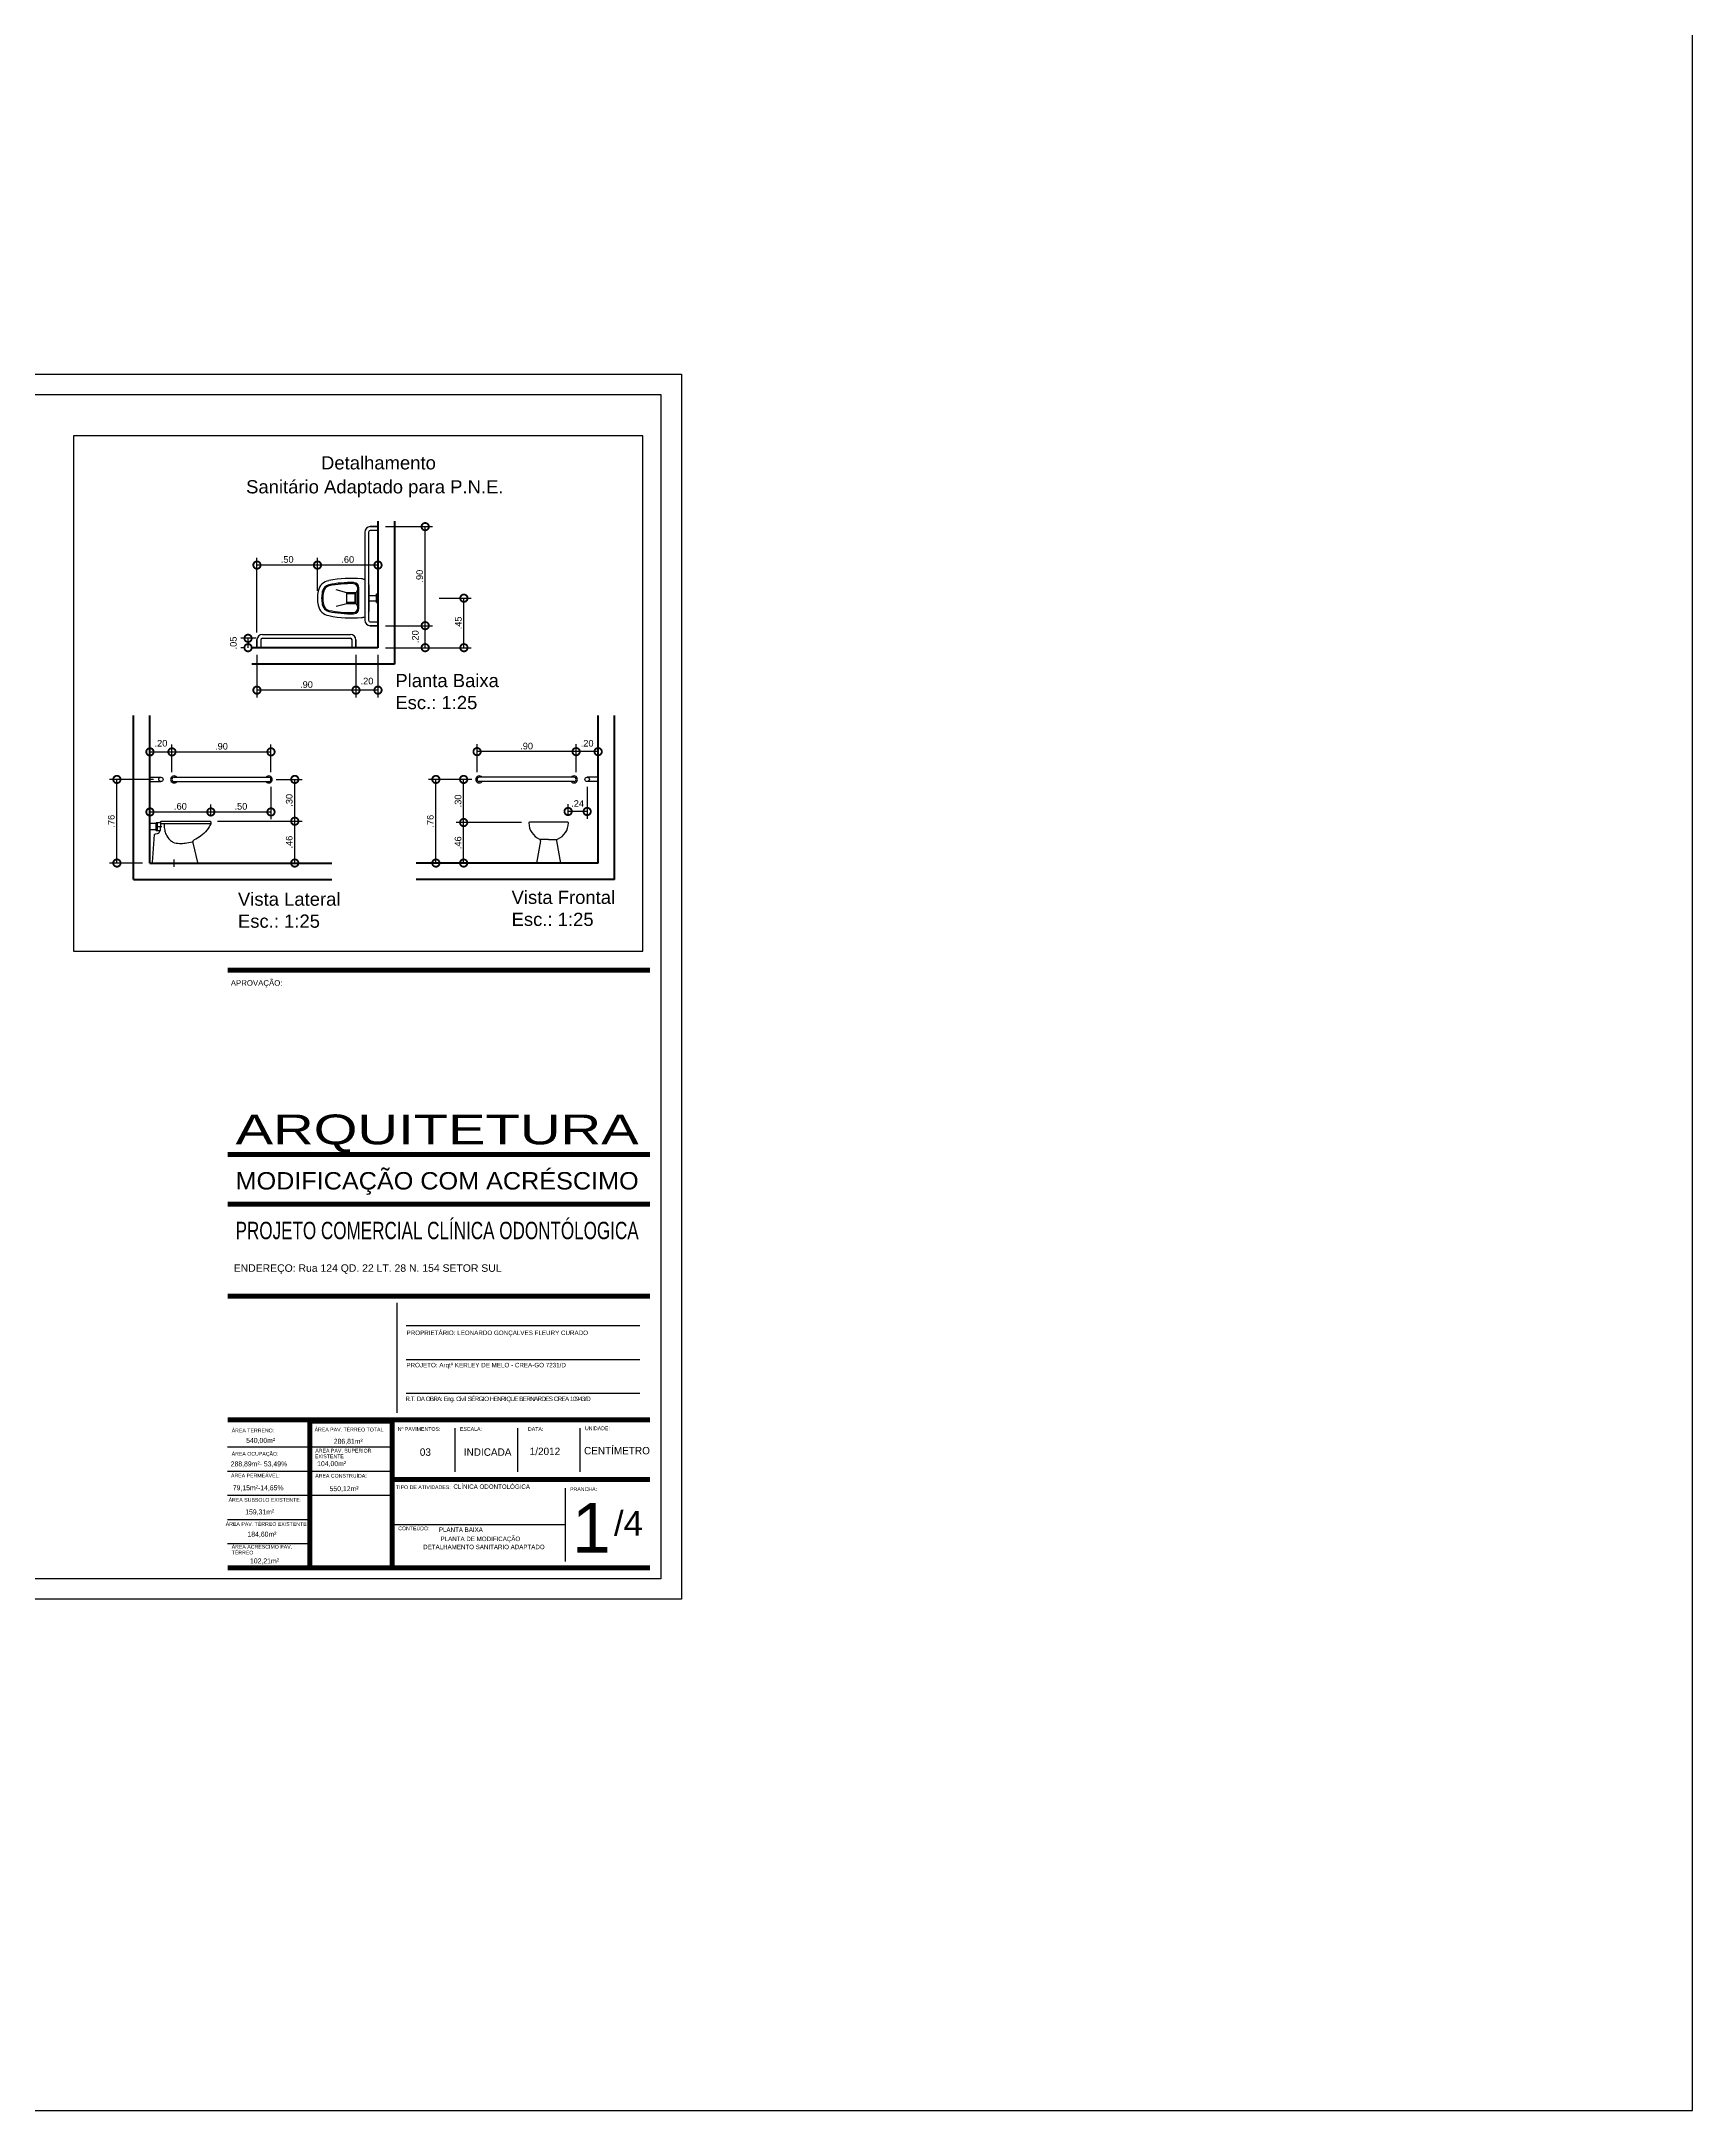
# Model space of a CAD drawing. Extents: x -165 to 197, y 154 to 653.
# Drawn here: x 136.8 to 196.8, y 371.2 to 446.5 of the extents above; entities that cross this region are included whole.
import ezdxf
from ezdxf.enums import TextEntityAlignment as Align

# ---------------------------------------------------------------- set-up
doc = ezdxf.new("R2010")
doc.units = 0
doc.header["$MEASUREMENT"] = 0
doc.linetypes.add('DASHDOT', pattern=[1, 0.5, -0.25, 0, -0.25])
doc.layers.get('0').update_dxf_attribs({"linetype": 'CONTINUOUS'})
for name, color, linetype in [('COTA', 1, 'CONTINUOUS'), ('JANELAS', 2, 'CONTINUOUS'), ('MARGEM', 4, 'CONTINUOUS'), ('SANHIDRO', 3, 'DASHDOT'), ('TEXTO', 190, 'CONTINUOUS'), ('TEXTURA', 8, 'CONTINUOUS')]:
    doc.layers.add(name, color=color, linetype=linetype)
doc.layers.add('LAY-OUT', color=251, linetype='CONTINUOUS', lineweight=25)
doc.layers.add('PAREDES', color=7, linetype='CONTINUOUS', lineweight=40)
doc.styles.add('ARIAL', font='ARIAL.TTF', dxfattribs={"height": 0.18})
doc.styles.add('AVANGARD', font='', dxfattribs={"height": 0.5})
doc.styles.add('ROMANS', font='ARIAL.TTF', dxfattribs={"height": 0.4})
doc.styles.add('STYLE2', font='swissko.ttf')
doc.styles.get('AVANGARD').set_extended_font_data('AvantGarde Bk BT')

# ---------------------------------------------------------------- blocks, each defined once
blk = doc.blocks.new('_DOTSMALL')
at = {"color": 0, "linetype": 'ByBlock', "const_width": 0.5}
blk.add_lwpolyline([(-0.0625, 0, 1), (0.0625, 0, 1)], format="xyb", close=True, dxfattribs=at)
blk = doc.blocks.new('P-7-l')
blk.add_lwpolyline([(0.429, 0.184), (0.472, 0.006, -0.483964), (0.467, 0), (0.068, 0, -0.434765), (0.064, 0.004), (0.082, 0.258, -0.329288), (0.09, 0.266), (0.109, 0.269, 0.282717), (0.131, 0.29, 0.425868), (0.127, 0.294), (0.113, 0.294, 0.120658), (0.11, 0.293, -0.182519), (0.1, 0.293, -0.358208), (0.097, 0.297), (0.097, 0.364, -0.375875), (0.1, 0.368, -0.143803), (0.11, 0.368, 0.135514), (0.112, 0.367), (0.128, 0.367, 0.345615), (0.138, 0.377, -0.321215), (0.141, 0.38), (0.589, 0.38, -0.398095), (0.591, 0.378), (0.594, 0.363, -0.160099), (0.593, 0.357, -0.047619), (0.559, 0.3, -0.064768), (0.5, 0.243, -0.049062), (0.443, 0.21, 0.326827)], format="xyb", close=True)
for points in [[(0.138, 0.377), (0.137, 0.364, 0.43409), (0.141, 0.36), (0.594, 0.36)], [(0.17, 0.349, 0.05697), (0.175, 0.3, 0.04588), (0.187, 0.26, 0.104488), (0.222, 0.21, 0.06838), (0.25, 0.19, 0.112798), (0.31, 0.179, 0.029106), (0.36, 0.18, 0.037244), (0.425, 0.193)]]:
    blk.add_lwpolyline(points, format="xyb")
for points in [[(0.11, 0.295), (0.11, 0.367)], [(0.137, 0.364), (0.132, 0.296)]]:
    blk.add_lwpolyline(points)
blk.add_arc((0.103, 0.298), 0.0294, 344.5981, 356.4773)
at = {"layer": 'SANHIDRO'}
for p, q in [((0.09, 0.331), (0.148, 0.331)), ((0.26, -0.035), (0.26, 0.032))]:
    blk.add_line(p, q, dxfattribs=at)
blk = doc.blocks.new('1502-f')
for p, q in [((-0.074, 0.202), (-0.11, 0)), ((0, 0.213), (-0.076, 0.213)), ((0, 0.213), (0.076, 0.213)), ((0, 0), (-0.11, 0)), ((0, 0), (0.11, 0))]:
    blk.add_line(p, q)
blk.add_lwpolyline([(0.11, 0), (0.074, 0.202, -0.313636), (0.082, 0.218, 0.302016), (0.18, 0.364, 0.45602), (0.175, 0.37), (0, 0.37), (-0.175, 0.37)], format="xyb")
for centre, radius, start, end in [((-0.175, 0.365), 0.005, 90, 188.0558), ((-0.021, 0.365), 0.159, 180.2517, 247.4724), ((-0.089, 0.205), 0.015, 350.015, 59.6683)]:
    blk.add_arc(centre, radius, start, end)

msp = doc.modelspace()

# ---------------------------------------------------------------- linework, layer by layer
msp.add_line((160.057, 431.838), (160.057, 389.838))
at = {"color": 30}
for p, q in [((149.29, 428.838), (151.006, 428.838)), ((150.739, 425.238), (150.739, 428.838)), ((144.623, 424.985), (144.623, 427.708)), ((146.823, 427.441), (144.623, 427.441)), ((146.823, 426.505), (146.823, 427.708)), ((146.823, 426.505), (146.823, 427.708)), ((149.023, 427.441), (146.823, 427.441)), ((149.023, 427.248), (149.023, 427.175)), ((151.251, 426.238), (152.413, 426.238)), ((152.147, 424.438), (152.147, 426.238)), ((149.29, 425.238), (151.006, 425.238)), ((149.29, 425.238), (151.006, 425.238)), ((150.739, 424.438), (150.739, 425.238)), ((144.599, 424.778), (144.033, 424.778)), ((144.172, 424.438), (144.033, 424.438)), ((144.3, 424.438), (144.3, 424.778)), ((149.29, 424.438), (151.006, 424.438)), ((149.29, 424.438), (152.413, 424.438)), ((144.623, 424.172), (144.623, 422.627)), ((148.223, 424.172), (148.223, 422.627)), ((148.223, 424.172), (148.223, 422.627)), ((149.023, 424.172), (149.023, 422.627)), ((149.023, 422.894), (144.623, 422.894)), ((140.733, 420.614), (140.733, 420.916)), ((140.733, 420.65), (141.533, 420.65)), ((141.533, 419.915), (141.533, 420.916)), ((141.533, 419.915), (141.533, 420.916)), ((141.533, 420.65), (145.133, 420.65)), ((145.133, 419.915), (145.133, 420.916)), ((152.626, 419.915), (152.626, 420.925)), ((156.226, 420.658), (152.626, 420.658)), ((156.226, 419.915), (156.226, 420.925)), ((156.226, 419.915), (156.226, 420.925)), ((157.026, 420.658), (156.226, 420.658)), ((157.026, 420.74), (157.026, 420.925)), ((140.866, 419.648), (139.265, 419.648)), ((139.532, 416.608), (139.532, 419.648)), ((145.133, 419.381), (145.133, 418.198)), ((145.32, 419.648), (146.266, 419.648)), ((145.999, 418.128), (145.999, 419.648)), ((152.44, 419.648), (150.862, 419.648)), ((151.128, 416.608), (151.128, 419.648)), ((152.44, 419.648), (151.87, 419.648)), ((152.137, 418.081), (152.137, 419.648)), ((156.626, 419.381), (156.626, 418.216)), ((140.733, 418.465), (142.947, 418.465)), ((140.733, 418.407), (140.733, 418.198)), ((142.947, 418.315), (142.947, 418.732)), ((142.947, 418.315), (142.947, 418.732)), ((142.947, 418.465), (145.133, 418.465)), ((155.934, 418.353), (155.934, 418.749)), ((156.626, 418.483), (155.934, 418.483)), ((143.194, 418.128), (146.266, 418.128)), ((145.999, 416.608), (145.999, 418.128)), ((146.03, 418.128), (146.266, 418.128)), ((154.245, 418.081), (151.87, 418.081)), ((154.245, 418.081), (151.87, 418.081)), ((152.137, 416.608), (152.137, 418.081)), ((140.466, 416.608), (139.265, 416.608)), ((146.03, 416.608), (146.266, 416.608)), ((151.284, 416.608), (151.395, 416.608)), ((151.971, 416.608), (152.403, 416.608))]:
    msp.add_line(p, q, dxfattribs=at)
msp.add_lwpolyline([(90.814, 434.388), (160.057, 434.388), (160.057, 389.838), (90.814, 389.838)], close=True)
at = {"layer": 'COTA'}
msp.add_lwpolyline([(196.812, 530.083), (-10.774, 530.083), (-10.774, 371.249), (196.812, 371.249)], close=True, dxfattribs=at)
at = {"layer": 'JANELAS', "ltscale": 0.8}
for p, q in [((148.743, 428.838), (149.023, 428.838)), ((149.023, 428.838), (148.743, 428.838)), ((148.543, 428.638), (148.543, 425.438)), ((148.683, 428.638), (148.683, 425.438)), ((149.023, 428.698), (148.743, 428.698)), ((148.743, 425.378), (149.023, 425.378)), ((149.023, 425.238), (148.743, 425.238)), ((148.743, 425.238), (149.023, 425.238)), ((144.623, 424.718), (144.623, 424.438)), ((144.623, 424.438), (144.623, 424.718)), ((144.763, 424.718), (144.763, 424.438)), ((144.823, 424.918), (148.023, 424.918)), ((144.823, 424.778), (148.023, 424.778)), ((148.083, 424.438), (148.083, 424.718)), ((148.223, 424.718), (148.223, 424.438)), ((148.223, 424.438), (148.223, 424.718))]:
    msp.add_line(p, q, dxfattribs=at)
for centre in [(141.133, 419.648), (156.626, 419.648)]:
    msp.add_circle(centre, 0.08, dxfattribs=at)
for centre, radius, start, end in [((148.743, 428.638), 0.2, 90, 180), ((148.743, 428.638), 0.06, 90, 180), ((148.743, 425.438), 0.2, 180, 270), ((148.743, 425.438), 0.06, 180, 270), ((144.823, 424.718), 0.2, 90, 180), ((144.823, 424.718), 0.06, 90, 180), ((148.023, 424.718), 0.2, 0, 90), ((148.023, 424.718), 0.06, 0, 90)]:
    msp.add_arc(centre, radius, start, end, dxfattribs=at)
at = {"layer": 'LAY-OUT', "ltscale": 0.8}
for p, q in [((148.291, 425.871), (148.291, 426.605)), ((148.331, 426.238), (148.331, 426.605)), ((148.703, 426.238), (148.703, 426.658)), ((147.891, 426.438), (147.507, 426.536)), ((147.891, 426.038), (147.507, 425.94)), ((148.231, 426.438), (147.891, 426.438)), ((147.891, 426.038), (147.891, 426.438)), ((148.191, 426.398), (147.891, 426.398)), ((148.191, 426.078), (147.891, 426.078)), ((148.231, 426.038), (147.891, 426.038)), ((148.191, 426.078), (148.191, 426.398)), ((148.231, 426.438), (148.285, 426.552)), ((148.231, 426.038), (148.231, 426.438)), ((148.231, 426.038), (148.285, 425.925)), ((148.331, 425.871), (148.331, 426.238)), ((148.703, 426.338), (148.963, 426.338)), ((148.703, 425.818), (148.703, 426.238)), ((148.703, 426.138), (148.963, 426.138)), ((148.963, 426.398), (149.023, 426.398)), ((148.963, 426.078), (148.963, 426.398)), ((148.963, 426.078), (149.023, 426.078)), ((149.023, 426.078), (149.023, 426.398)), ((140.733, 419.728), (141.133, 419.728)), ((140.733, 419.568), (141.133, 419.568)), ((141.613, 419.728), (145.053, 419.728)), ((141.613, 419.568), (145.053, 419.568)), ((156.146, 419.728), (152.706, 419.728)), ((156.146, 419.568), (152.706, 419.568)), ((157.026, 419.728), (156.626, 419.728)), ((157.026, 419.568), (156.626, 419.568)), ((140.959, 418.046), (140.733, 418.046)), ((140.959, 417.816), (140.733, 417.816))]:
    msp.add_line(p, q, dxfattribs=at)
for centre, radius, start, end in [((147.303, 426.418), 0.46, 97.71284, 170.29459), ((147.32, 426.409), 0.327, 105.84113, 169.22127), ((147.32, 426.409), 0.287, 106.13469, 169.30544), ((148.052, 422.691), 4.115, 88.81777, 101.50367), ((148.032, 423.219), 3.74, 84.00462, 102.21095), ((148.052, 422.691), 4.075, 88.82029, 101.48173), ((148.131, 426.605), 0.16, 0, 88.27395), ((148.131, 426.605), 0.2, 360, 88.3315), ((148.423, 426.658), 0.28, 64.62307, 90), ((148.423, 426.658), 0.28, 0, 21.78679), ((148.079, 426.239), 1.256, 168.1908, 180.02296), ((148.079, 426.238), 1.256, 179.97704, 191.8092), ((147.303, 426.058), 0.46, 189.70541, 262.28716), ((148.089, 426.238), 1.114, 167.98552, 179.99565), ((148.089, 426.238), 1.114, 180.00435, 192.01448), ((147.32, 426.068), 0.327, 190.77873, 254.15887), ((148.089, 426.238), 1.074, 167.96197, 179.99565), ((148.089, 426.238), 1.074, 180.00435, 192.03803), ((147.32, 426.068), 0.287, 190.69456, 253.86531), ((148.131, 425.871), 0.16, 271.72605, 360), ((148.131, 425.871), 0.2, 271.6685, 0), ((148.423, 425.818), 0.28, 338.21321, 360), ((148.052, 429.786), 4.115, 258.49633, 271.18223), ((148.052, 429.786), 4.075, 258.51827, 271.17971), ((148.032, 429.258), 3.74, 257.78905, 275.99538), ((148.423, 425.818), 0.28, 270, 295.37693), ((141.613, 419.648), 0.127, 39.04226, 320.95774), ((141.613, 419.648), 0.08, 90, 270), ((145.053, 419.648), 0.127, 219.04226, 140.95774), ((145.053, 419.648), 0.08, 270, 90), ((152.706, 419.648), 0.127, 39.04226, 320.95774), ((152.706, 419.648), 0.08, 90, 270), ((156.146, 419.648), 0.127, 219.04226, 140.95774), ((156.146, 419.648), 0.08, 270, 90)]:
    msp.add_arc(centre, radius, start, end, dxfattribs=at)
at = {"layer": 'MARGEM'}
msp.add_lwpolyline([(92.689, 433.638), (159.307, 433.638), (159.307, 390.588), (92.689, 390.588)], close=True, dxfattribs=at)
at = {"layer": 'PAREDES', "ltscale": 0.8}
for p, q in [((149.023, 429.039), (149.023, 424.438)), ((149.623, 429.039), (149.623, 423.838)), ((149.023, 424.438), (144.438, 424.438)), ((149.623, 423.838), (144.438, 423.838)), ((140.133, 416.008), (140.133, 421.975)), ((140.733, 416.608), (140.733, 421.975)), ((157.026, 416.608), (157.026, 421.975)), ((157.626, 416.008), (157.626, 421.975)), ((140.733, 416.608), (147.349, 416.608)), ((157.026, 416.608), (150.411, 416.608)), ((140.133, 416.008), (147.349, 416.008)), ((157.626, 416.008), (150.411, 416.008))]:
    msp.add_line(p, q, dxfattribs=at)
at = {"layer": 'TEXTO', "color": 0}
for p, q in [((149.716, 396.623), (149.716, 400.617)), ((150.053, 399.789), (158.536, 399.789)), ((150.053, 398.562), (158.536, 398.562)), ((150.053, 397.335), (158.536, 397.335)), ((146.571, 396.256), (149.533, 396.256)), ((151.833, 394.473), (151.833, 396.061)), ((154.111, 394.473), (154.111, 396.061)), ((156.371, 394.473), (156.371, 396.061)), ((143.557, 395.378), (146.519, 395.378)), ((146.571, 395.378), (149.533, 395.378)), ((143.557, 394.5), (146.519, 394.5)), ((146.621, 394.5), (149.584, 394.5)), ((143.557, 393.622), (146.519, 393.622)), ((146.621, 393.622), (149.584, 393.622)), ((155.836, 391.216), (155.836, 393.885)), ((143.557, 392.744), (146.519, 392.744)), ((155.836, 392.551), (149.533, 392.551)), ((143.557, 391.866), (146.519, 391.866))]:
    msp.add_line(p, q, dxfattribs=at)
at = {"layer": 'TEXTO', "color": 0, "const_width": 0.181}
for points in [[(143.557, 412.715), (158.906, 412.715)], [(143.557, 406.015), (158.906, 406.015)], [(143.557, 404.208), (158.906, 404.208)], [(143.557, 400.863), (158.906, 400.863)], [(143.557, 396.364), (158.906, 396.364)], [(146.545, 390.988), (146.545, 396.364)], [(149.533, 390.988), (149.533, 396.364)], [(149.533, 394.19), (158.906, 394.19)], [(143.557, 390.988), (158.906, 390.988)]]:
    msp.add_lwpolyline(points, dxfattribs=at)
at = {"layer": 'TEXTURA'}
msp.add_lwpolyline([(158.645, 432.139), (137.957, 432.139), (137.957, 413.398), (158.645, 413.398)], close=True, dxfattribs=at)

# ---------------------------------------------------------------- block references
at = {"color": 30, "xscale": 0.5333333280000261, "yscale": 0.5333333280000261, "zscale": 0.5333333280000172}
for p, rotation in [((150.739, 428.838), 90), ((144.623, 427.441), 180), ((146.823, 427.441), 180), ((152.147, 426.238), 90), ((150.739, 425.238), 90), ((150.739, 425.238), 270), ((144.3, 424.778), 90), ((144.3, 424.438), 270), ((150.739, 424.438), 270), ((152.147, 424.438), 270), ((144.623, 422.894), 180), ((148.223, 422.894), 180), ((140.733, 420.65), 180), ((141.533, 420.65), 180), ((152.626, 420.658), 180), ((156.226, 420.658), 180), ((139.532, 419.648), 90), ((145.999, 419.648), 90), ((151.128, 419.648), 90), ((152.137, 419.648), 90), ((140.733, 418.465), 180), ((142.947, 418.465), 180), ((145.999, 418.128), 90), ((145.999, 418.128), 270), ((155.934, 418.483), 180), ((152.137, 418.081), 90), ((152.137, 418.081), 270), ((139.532, 416.608), 270), ((145.999, 416.608), 270), ((151.128, 416.608), 270), ((152.137, 416.608), 270)]:
    msp.add_blockref('_DOTSMALL', p, dxfattribs=dict(at, rotation=rotation))
for p in [(146.823, 427.441), (149.023, 427.441), (148.223, 422.894), (149.023, 422.894), (141.533, 420.65), (145.133, 420.65), (156.226, 420.658), (157.026, 420.658), (142.947, 418.465), (145.133, 418.465), (156.626, 418.483)]:
    msp.add_blockref('_DOTSMALL', p, dxfattribs=at)
at = {"layer": 'JANELAS', "ltscale": 0.8, "xscale": 4, "yscale": 4, "zscale": 4}
for name, p in [('P-7-l', (140.571, 416.608)), ('1502-f', (155.226, 416.608))]:
    msp.add_blockref(name, p, dxfattribs=at)

# ---------------------------------------------------------------- texts
at = {"color": 11, "char_height": 0.24, "attachment_point": 5, "style": 'ARIAL'}
for s, insert in [('\\A1;.50', (145.723, 427.644)), ('\\A1;.60', (147.923, 427.644)), ('\\A1;.90', (146.423, 423.096)), ('\\A1;.20', (148.623, 423.223)), ('\\A1;.20', (141.133, 420.962)), ('\\A1;.90', (143.333, 420.852)), ('\\A1;.90', (154.426, 420.86)), ('\\A1;.20', (156.626, 420.962)), ('\\A1;.60', (141.84, 418.668)), ('\\A1;.50', (144.04, 418.668)), ('\\A1;.24', (156.28, 418.772))]:
    msp.add_mtext(s, dxfattribs=dict(at, insert=insert))
at = {"color": 11, "char_height": 0.24, "attachment_point": 5, "rotation": 90, "style": 'ARIAL'}
for s, insert in [('\\A1;.90', (150.537, 427.038)), ('\\A1;.45', (151.945, 425.338)), ('\\A1;.05', (143.767, 424.608)), ('\\A1;.20', (150.381, 424.838)), ('\\A1;.30', (145.797, 418.888)), ('\\A1;.30', (151.934, 418.865)), ('\\A1;.76', (139.329, 418.128)), ('\\A1;.76', (150.926, 418.128)), ('\\A1;.46', (145.797, 417.368)), ('\\A1;.46', (151.934, 417.345))]:
    msp.add_mtext(s, dxfattribs=dict(at, insert=insert))
at = {"layer": 'TEXTO', "color": 0}
for s, height, style, p in [('APROVAÇÃO:', 0.2032, 'ROMANS', (143.673, 412.146)), ('PROPRIETÁRIO: LEONARDO GONÇALVES FLEURY CURADO', 0.16252, 'ROMANS', (150.061, 399.447)), ('PROJETO: Arqtª KERLEY DE MELO - CREA-GO 7231/D', 0.16252, 'ROMANS', (150.055, 398.273)), ('ÁREA TERRENO:', 0.13544, 'ROMANS', (143.704, 395.91)), ('ÁREA PAV. TÉRREO TOTAL', 0.13544, 'ROMANS', (146.718, 395.941)), ('Nº PAVIMENTOS: ', 0.13544, 'ROMANS', (149.74, 395.963)), ('ESCALA:', 0.1354, 'ROMANS', (152.003, 395.963)), ('DATA:', 0.1354, 'ROMANS', (154.476, 395.963)), ('UNIDADE:', 0.1354, 'ROMANS', (156.547, 395.988)), ('ÁREA OCUPAÇÃO:', 0.13544, 'ROMANS', (143.704, 395.063)), ('540,00m²', 0.1806, 'AVANGARD', (144.23, 395.527)), ('EXISTENTE', 0.1354, 'ROMANS', (146.73, 394.969)), ('ÁREA PAV. SUPERIOR', 0.13544, 'ROMANS', (146.745, 395.175)), ('286,81m²', 0.1806, 'AVANGARD', (147.415, 395.494)), ('1/2012', 0.2709, 'AVANGARD', (154.538, 395.083)), ('CENTÍMETRO', 0.2709, 'AVANGARD', (156.513, 395.108)), ('288,89m²- 53,49%%%', 0.18058, 'AVANGARD', (143.669, 394.672)), ('ÁREA PERMEÁVEL:', 0.13544, 'ROMANS', (143.68, 394.269)), ('ÁREA CONSTRUÍDA:', 0.13544, 'ROMANS', (146.741, 394.264)), ('104,00m²', 0.1806, 'AVANGARD', (146.811, 394.681)), ('ÁREA SUBSOLO EXISTENTE:', 0.13544, 'ROMANS', (143.592, 393.386)), ('79,15m²-14,65%%%', 0.18058, 'AVANGARD', (143.746, 393.803)), ('550,12m²', 0.1806, 'AVANGARD', (147.263, 393.771)), ('TIPO DE ATIVIDADES:', 0.13544, 'ROMANS', (149.678, 393.846)), ('PRANCHA:', 0.1354, 'ROMANS', (156.007, 393.776)), ('159,31m²', 0.1806, 'AVANGARD', (144.196, 392.925)), ('1', 1.806, 'STYLE2', (156.08, 391.539)), ('/4', 0.9029, 'STYLE2', (157.602, 392.152)), ('ÁREA PAV. TÉRREO EXISTENTE', 0.13544, 'ROMANS', (143.488, 392.508)), ('184,60m²', 0.1806, 'AVANGARD', (144.278, 392.116)), ('CONTEÚDO:', 0.1354, 'ROMANS', (149.76, 392.35)), ('ÁREA ACRÉSCIMO PAV. ', 0.13544, 'ROMANS', (143.704, 391.68)), ('TÉRREO', 0.1354, 'ROMANS', (143.704, 391.47)), ('102,21m²', 0.1806, 'AVANGARD', (144.37, 391.144))]:
    msp.add_text(s, height=height, dxfattribs=dict(at, style=style)).set_placement(p)
at = {"layer": 'TEXTO', "color": 0, "style": 'AVANGARD'}
for s, height, width, p, p2 in [('ARQUITETURA', 1.08349, 1.358789, (143.846, 406.38), (158.499, 406.38)), ('MODIFICAÇÃO COM ACRÉSCIMO', 0.63203, 1.001718, (143.846, 404.739), (158.499, 404.739)), ('PROJETO COMERCIAL CLÍNICA ODONTÓLOGICA', 0.63203, 0.674286, (143.846, 402.932), (158.499, 402.932))]:
    msp.add_text(s, height=height, dxfattribs=dict(at, width=width)).set_placement(p, p2, align=Align.FIT)
for s, p in [('03', (150.745, 395.056)), ('INDICADA', (153.008, 395.056))]:
    msp.add_text(s, height=0.2709, dxfattribs=at).set_placement(p, align=Align.CENTER)
for s, p in [('PLANTA BAIXA', (152.834, 392.451)), ('PLANTA DE MODIFICAÇÃO', (154.193, 392.117)), ('DETALHAMENTO SANITARIO ADAPTADO', (155.081, 391.824))]:
    msp.add_text(s, height=0.16252, dxfattribs=at).set_placement(p, align=Align.TOP_RIGHT)
at = {"layer": 'TEXTO', "char_height": 0.48, "width": 9.37014, "attachment_point": 1, "style": 'ROMANS'}
for s, insert in [('{\\fArial|b0|i0|c0|p34;Detalhamento}', (146.952, 431.399)), ('{\\fArial|b0|i0|c0|p34;Sanitário Adaptado para P.N.E.}', (144.229, 430.528)), ('{\\fArial|b0|i0|c0|p34;Planta Baixa\\PEsc.: 1:25}', (149.653, 423.483)), ('{\\fArial|b0|i0|c0|p34;Vista Lateral\\PEsc.: 1:25}', (143.932, 415.535)), ('{\\fArial|b0|i0|c0|p34;Vista Frontal\\PEsc.: 1:25}', (153.88, 415.601))]:
    msp.add_mtext(s, dxfattribs=dict(at, insert=insert))
at = {"layer": 'TEXTO', "color": 0, "attachment_point": 1}
for s, insert, char_height, width, style in [('{\\fArial|b0|i0|c162|p34;ENDEREÇO: Rua 124 }QD. 22 LT. 28 N. 154{\\fArial|b0|i0|c162|p34; S}ETOR SUL', (143.779, 402.017), 0.27087, 18.65366, 'ROMANS'), ('{\\fArial|b0|i0|c162|p34;\\T0.85;R.T. DA OBRA: Eng. Civil S\\fArial|b0|i0|c0|p34;ÉRGIO HENRIQUE BERNARDES CREA 10943/D }', (150.02, 397.208), 0.162523, 10.1693, 'ROMANS'), ('CLÍNICA ODONTOLÓGICA', (151.766, 394.016), 0.16252, 4.93395, 'AVANGARD')]:
    msp.add_mtext(s, dxfattribs=dict(at, insert=insert, char_height=char_height, width=width, style=style))

doc.saveas('drawing.dxf')
